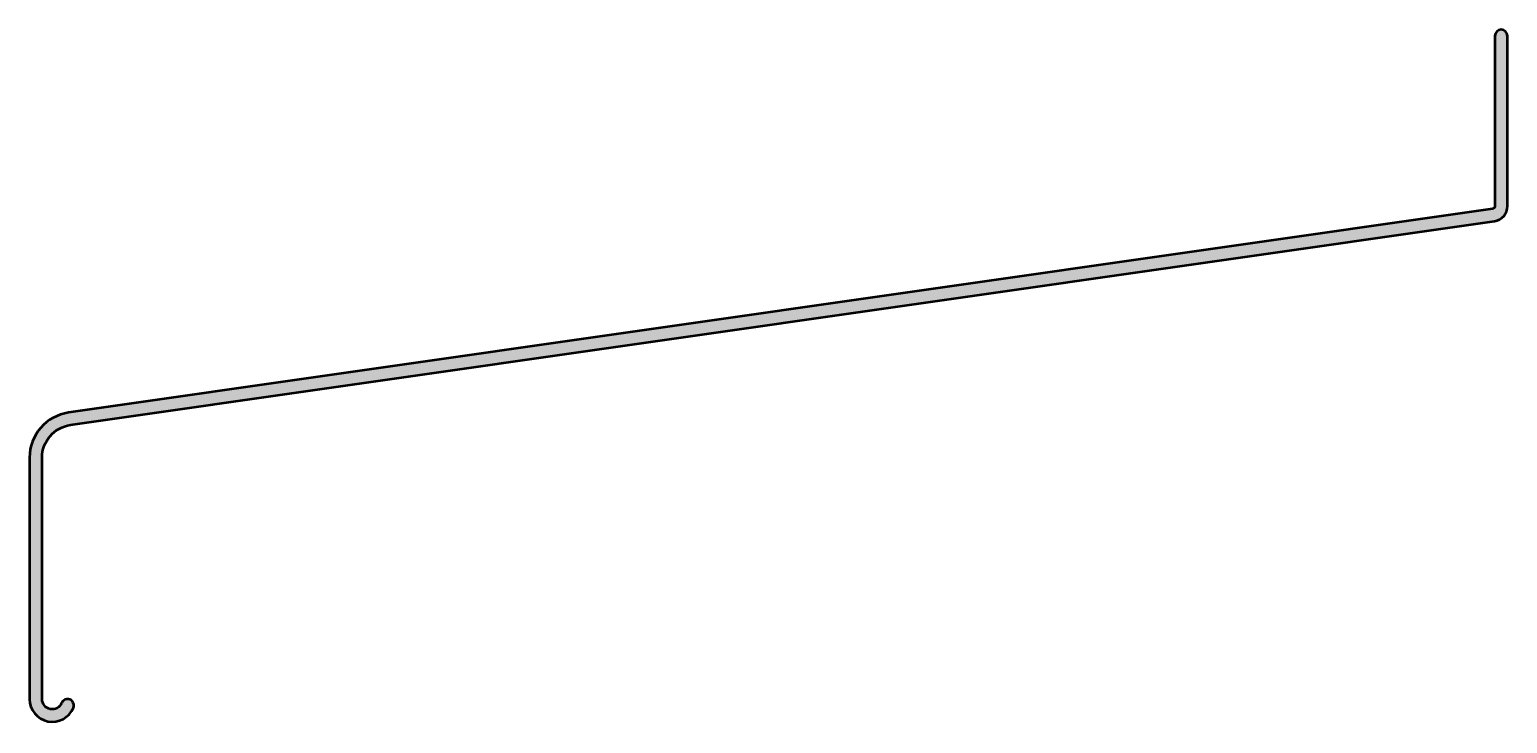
# Model space of a CAD drawing. Extents: x -195 to 0, y -92 to 0.
import ezdxf

# ---------------------------------------------------------------- set-up
doc = ezdxf.new("R2010")
doc.units = 0
doc.layers.add('0S-Alu contour', color=7, linetype='Continuous', lineweight=50)
doc.layers.add('0S-Alu hatch', color=252, linetype='Continuous', lineweight=25)

# ---------------------------------------------------------------- blocks, each defined once
blk = doc.blocks.new('180140__355B884D_30CE_43C5_A964_0C1185A8D856_')
at = {"layer": '0S-Alu hatch'}
h = blk.add_hatch(color=256, dxfattribs=at)
edge = h.paths.add_edge_path()
edge.add_arc((-188.9970606859549, -56.50281265990532), 5.999999999999943, 98.1010868061474, 180)
edge.add_line((-194.9970606859548, -56.50281265990532), (-194.9970606859547, -88.37167198220804))
edge.add_arc((-191.9970606859548, -88.37167198220801), 2.999999999999955, 180, 337.7090340338749)
edge.add_arc((-189.9845987993493, -89.19667209110803), 0.8249993046610988, 337.7090340338757, 517.7090419128175)
edge.add_ellipse((-191.997060076532, -88.37167255528665), major_axis=(-1.350000609422847, 0), ratio=1, start_angle=0, end_angle=157.709041912819, ccw=False)
edge.add_line((-193.3470606859548, -88.37167255528664), (-193.3470606859548, -56.50281270421624))
edge.add_ellipse((-188.9970606859548, -56.50281270421629), major_axis=(-4.350000000000051, 0), ratio=1, start_angle=278.1010859716854, end_angle=360, ccw=False)
edge.add_line((-189.6100626711837, -52.19622141108136), (-1.711869480792302, -25.28398918525806))
edge.add_arc((-1.990245851212666, -23.30345728791541), 2.000000000000017, 278.0008727584184, 360)
edge.add_line((0.0097541487873514, -23.3034572879154), (0.0097541487873511, -0.8245537136939056))
edge.add_arc((-0.8152458512126489, -0.8245537136939043), 0.825, 0, 180)
edge.add_line((-1.640245851212648, -0.8245537136939041), (-1.640245851212648, -23.30345165087752))
edge.add_ellipse((-1.990245851212648, -23.30345165087752), major_axis=(-0.3500000000000007, 0), ratio=1, start_angle=98.1362206252661, end_angle=180, ccw=False)
edge.add_line((-1.940711378052034, -23.64992868614638), (-189.8425807520936, -50.56268675065423))
at = {"layer": '0S-Alu contour', "color": 7}
for points in [[(-1.640245851212648, -0.8245537136939041), (-1.640245851212648, -23.30345165087752)], [(0.0097541487873514, -23.3034572879154), (0.0097541487873511, -0.8245537136939041)], [(-1.940711378052034, -23.64992868614638), (-189.8425807520936, -50.56268675065423)], [(-189.6100626711837, -52.19622141108136), (-1.711869480792315, -25.28398918525806)], [(-194.9970606859548, -56.50281265990532), (-194.9970606859547, -88.37167198220804)], [(-193.3470606859548, -88.37167255528664), (-193.3470606859548, -56.50281270421624)]]:
    blk.add_lwpolyline(points, dxfattribs=at)
for centre, radius, start, end in [((-0.8152458512126489, -0.8245537136939043), 0.825, 0, 180), ((-1.990245851212666, -23.30345728791541), 2.000000000000017, 278.0008727584184, 0), ((-188.9970606859549, -56.50281265990532), 5.999999999999943, 98.1010868061474, 180), ((-191.9970606859548, -88.37167198220801), 2.999999999999955, 180, 337.7090340338749), ((-189.9845987993493, -89.19667209110803), 0.8249993046610988, 337.7090340338757, 157.7090419128174)]:
    blk.add_arc(centre, radius, start, end, dxfattribs=at)
at = {"layer": '0S-Alu contour', "color": 7, "extrusion": (0, 0, -1)}
for centre, radius, start, end in [((1.990245851212648, -23.30345165087752), 0.3500000000000007, 180, 261.8637793747339), ((188.9970606859548, -56.50281270421629), 4.350000000000051, 0, 81.8989140283146), ((191.997060076532, -88.37167255528665), 1.350000609422847, 202.290958087181, 0)]:
    blk.add_arc(centre, radius, start, end, dxfattribs=at)
blk = doc.blocks.new('180140__6EBFC5CD_7A54_49AA_98AE_DF0778B1DF2F_')
at = {"layer": '0S-Alu contour', "color": 7}
blk.add_blockref('180140__355B884D_30CE_43C5_A964_0C1185A8D856_', (0, 0), dxfattribs=at)

msp = doc.modelspace()

# ---------------------------------------------------------------- block references
at = {"layer": '0S-Alu contour', "color": 7}
msp.add_blockref('180140__6EBFC5CD_7A54_49AA_98AE_DF0778B1DF2F_', (0, 0), dxfattribs=at)

doc.saveas('drawing.dxf')
